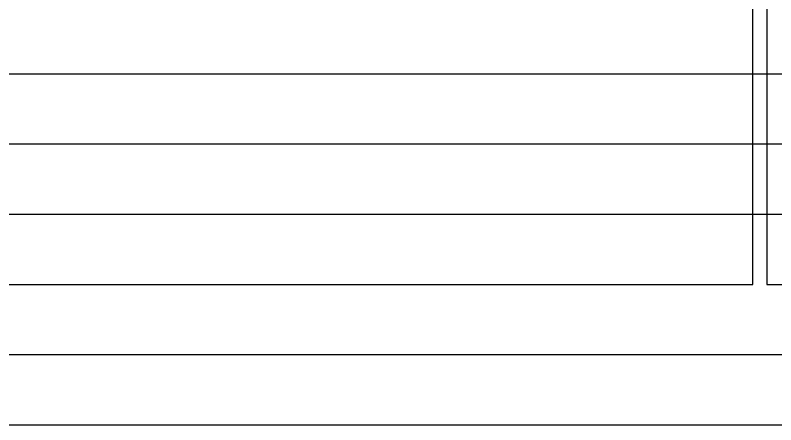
# Model space of a CAD drawing. Extents: x -61 to 136, y 23 to 123.
# Drawn here: x 26.25 to 53.79, y 22.99 to 37.81 of the extents above; entities that cross this region are included whole.
import ezdxf

# ---------------------------------------------------------------- set-up
doc = ezdxf.new("R2010")
doc.units = 0
for name, color, linetype in [('13', 94, 'CONTINUOUS'), ('14', 94, 'CONTINUOUS'), ('15', 54, 'CONTINUOUS'), ('16', 134, 'CONTINUOUS'), ('3', 214, 'CONTINUOUS'), ('4', 214, 'CONTINUOUS')]:
    doc.layers.add(name, color=color, linetype=linetype)

msp = doc.modelspace()

# ---------------------------------------------------------------- linework, layer by layer
at = {"layer": '13'}
msp.add_line((19.05, 30.607), (94.488, 30.607), dxfattribs=at)
at = {"layer": '14'}
for p, q in [((52.959, 28.067), (52.959, 48.26)), ((53.467, 48.006), (53.467, 28.067)), ((16.51, 28.067), (52.959, 28.067)), ((53.467, 28.067), (94.488, 28.067))]:
    msp.add_line(p, q, dxfattribs=at)
at = {"layer": '15'}
msp.add_line((13.97, 25.527), (94.488, 25.527), dxfattribs=at)
at = {"layer": '16'}
msp.add_line((11.43, 22.987), (94.488, 22.987), dxfattribs=at)
at = {"layer": '3'}
msp.add_line((24.13, 35.687), (91.948, 35.687), dxfattribs=at)
at = {"layer": '4'}
msp.add_line((94.488, 33.147), (21.59, 33.147), dxfattribs=at)

doc.saveas('drawing.dxf')
